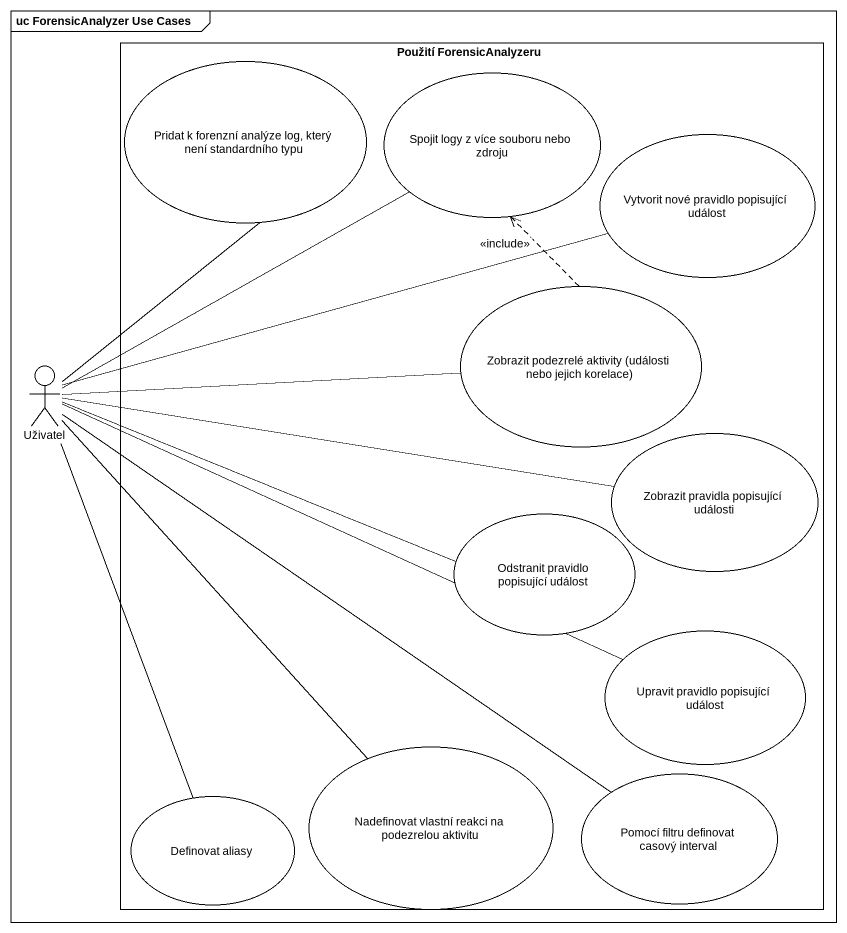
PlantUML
@startuml
mainframe uc ForensicAnalyzer Use Cases
rectangle "Použití ForensicAnalyzeru" as Použití_ForensicAnalyzeru {
  usecase "Pridat k forenzní analýze log, který není standardního typu" as Pridat_k_forenzní_analýze
  usecase "Spojit logy z více souboru nebo zdroju" as Spojit_logy_z_více_souboru
  usecase "Vytvorit nové pravidlo popisující událost" as Vytvorit_nové_pravidlo
  usecase "Zobrazit podezrelé aktivity (události nebo jejich korelace)" as Zobrazit_podezrelé_aktivity
  usecase "Zobrazit pravidla popisující události" as Zobrazit_pravidla
  usecase "Odstranit pravidlo popisující událost" as Odstranit_pravidlo
  usecase "Upravit pravidlo popisující událost" as Upravit_pravidlo_popisující
  usecase "Nadefinovat vlastní reakci na podezrelou aktivitu" as Nadefinovat_vlastní_reakci
  usecase "Pomocí filtru definovat casový interval" as Pomocí_filtru_definovat
  usecase "Definovat aliasy" as Definovat_aliasy
}
actor Uživatel
Pridat_k_forenzní_analýze -- Uživatel
Vytvorit_nové_pravidlo -left- Uživatel
Zobrazit_podezrelé_aktivity .up.> Spojit_logy_z_více_souboru : <<include>>
Zobrazit_podezrelé_aktivity -left- Uživatel
Uživatel -up- Spojit_logy_z_více_souboru
Uživatel -- Pomocí_filtru_definovat
Zobrazit_pravidla -left- Uživatel
Odstranit_pravidlo -left- Uživatel
Upravit_pravidlo_popisující -left- Uživatel
Nadefinovat_vlastní_reakci -up- Uživatel
Definovat_aliasy -up- Uživatel
@enduml
